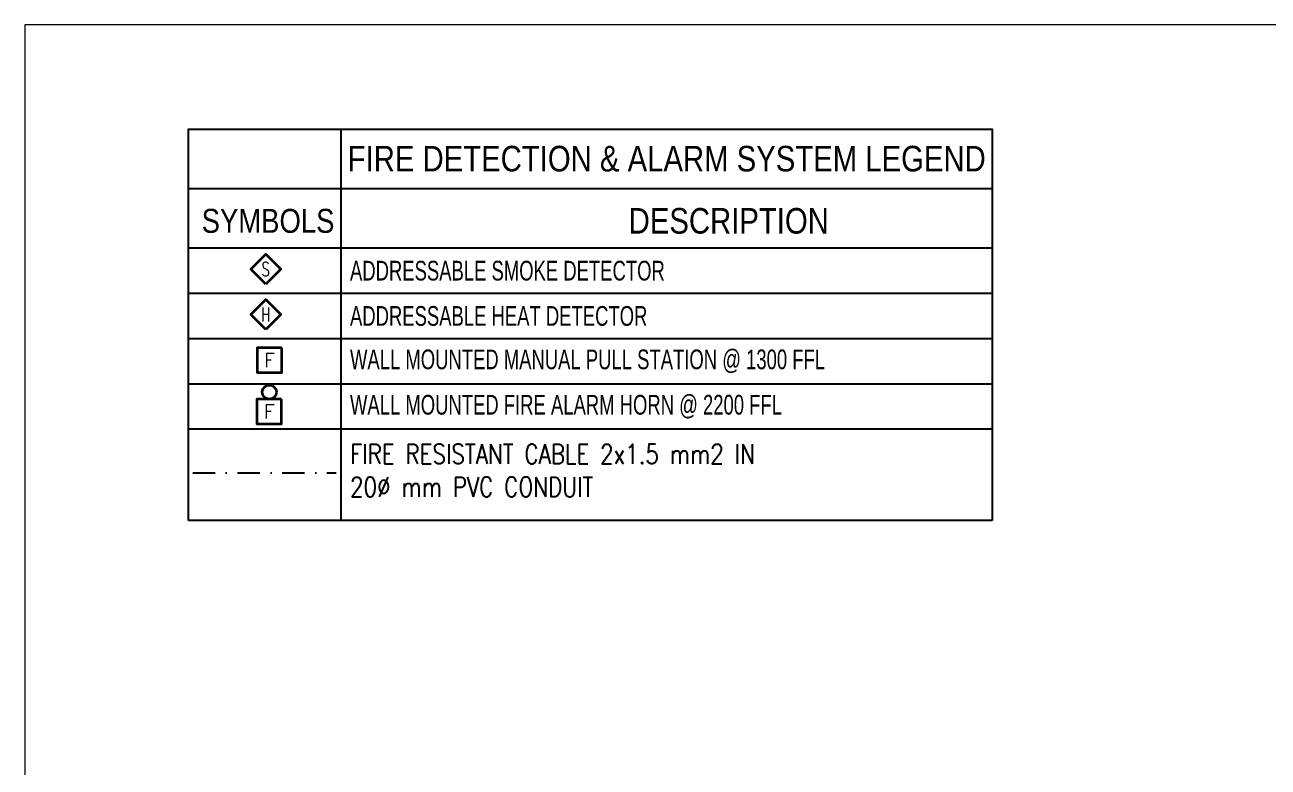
# Model space of a CAD drawing. Header units: inches. Extents: x -246178 to 57169, y -29325 to 19878.
# Drawn here: x -12418 to 5228, y 9338 to 19878 of the extents above; entities that cross this region are included whole.
import ezdxf
from ezdxf.enums import TextEntityAlignment as Align

# ---------------------------------------------------------------- set-up
doc = ezdxf.new("R2010")
doc.units = ezdxf.units.IN
doc.header["$LTSCALE"] = 25
doc.header["$MEASUREMENT"] = 0
doc.linetypes.add('DASHDOT', pattern=[25.4, 12.7, -6.35, 0, -6.35])
doc.layers.get('0').update_dxf_attribs({"color": 8})
for name, color, linetype, lineweight in [('00-Ground Floor$0$Frame', 252, 'Continuous', 9), ('E-LITE-CLNG-CNDT', 6, 'DASHDOT', 35), ('F-ALRM-CLNG @ 100', 33, 'Continuous', 35), ('F-ALRM-CLNG-CNDT', 51, 'DASHDOT', 25), ('F-ALRM-TEXT', 2, 'Continuous', 25), ('F-ALRM-WALL @ 100', 33, 'Continuous', 35)]:
    doc.layers.add(name, color=color, linetype=linetype, lineweight=lineweight)
doc.styles.add('14010200-E- Fire Alarm Symbols And Notes$0$AE7_Arial Narrow', font='ARIALN.TTF')
doc.styles.add('DC_Elc_Romans', font='elc_romans.shx', dxfattribs={"width": 0.7})
doc.styles.add('DC_Simplex', font='SIMPLEX.shx', dxfattribs={"width": 0.7})

# ---------------------------------------------------------------- blocks, each defined once
blk = doc.blocks.new('00-Ground Floor')
at = {"layer": '00-Ground Floor$0$Frame'}
for p, q in [((57169, 19878, 0), (-12418, 19878, 0)), ((-12418, 19878, 0), (-12418, -29325, 0))]:
    blk.add_line(p, q, dxfattribs=at)
blk = doc.blocks.new('A$C5CF53093')
blk.add_lwpolyline([(0, -212), (-212, 0), (0, 212), (212, 0)], close=True)
blk = doc.blocks.new('*U20')
at = {"xscale": 0.01, "yscale": 0.01, "zscale": 0.01}
blk.add_blockref('A$C5CF53093', (0.01, -0.01), dxfattribs=at)
at = {"color": 6, "style": 'DC_Simplex', "width": 0.7, "flags": 8}
blk.add_attdef('TYPE', text='', height=2, rotation=360, dxfattribs=at).set_placement((0, 0), align=Align.MIDDLE_CENTER)
blk = doc.blocks.new('*U21')
at = {"xscale": 0.01, "yscale": 0.01, "zscale": 0.01}
blk.add_blockref('A$C5CF53093', (0.01, -0.01), dxfattribs=at)
at = {"color": 6, "style": 'DC_Simplex', "width": 0.7, "flags": 8}
blk.add_attdef('TYPE', text='', height=2, rotation=360, dxfattribs=at).set_placement((0, 0), align=Align.MIDDLE_CENTER)
blk = doc.blocks.new('*U7')
blk.add_lwpolyline([(1.75, 3.5), (-1.75, 3.5), (-1.75, 0), (1.75, 0)], close=True)
blk.add_circle((0, 4.5), 1)
at = {"color": 6, "style": 'DC_Simplex'}
blk.add_text('F', height=2, dxfattribs=at).set_placement((0, 1.75), align=Align.MIDDLE_CENTER)
blk = doc.blocks.new('*U16')
blk.add_lwpolyline([(-1.75, -3.5), (1.75, -3.5), (1.75, 0), (-1.75, 0)], close=True)
at = {"color": 6, "style": 'DC_Simplex'}
blk.add_text('F', height=2, rotation=180, dxfattribs=at).set_placement((0, -1.75), align=Align.MIDDLE_CENTER)

msp = doc.modelspace()

# ---------------------------------------------------------------- linework, layer by layer
at = {"color": 251}
for p, q in [((-10094, 18398), (1311, 18398)), ((1311, 16708), (-10094, 16708)), ((1311, 16065), (-10094, 16065)), ((1311, 15421), (-10094, 15421)), ((1311, 14778), (-10094, 14778)), ((1311, 14135), (-10094, 14135)), ((1311, 14135), (-10094, 14135)), ((1311, 14135), (-10094, 14135)), ((1311, 14135), (-10094, 14135)), ((1311, 12840), (-10094, 12840))]:
    msp.add_line(p, q, dxfattribs=at)
at = {"color": 251, "linetype": 'Continuous'}
msp.add_line((-10094, 17553), (1311, 17553), dxfattribs=at)
at = {"color": 251}
for points in [[(-10094, 12840), (-10094, 18398), (1311, 18398), (1311, 12840)], [(-7927, 12840), (-7927, 18398)]]:
    msp.add_lwpolyline(points, dxfattribs=at)
at = {"layer": 'F-ALRM-CLNG-CNDT'}
msp.add_lwpolyline([(-10035, 13519), (-8000, 13519)], dxfattribs=at)

# ---------------------------------------------------------------- block references
at = {"layer": 'E-LITE-CLNG-CNDT'}
msp.add_blockref('00-Ground Floor', (0, 0), dxfattribs=at)
at = {"layer": 'F-ALRM-CLNG @ 100', "xscale": 100, "yscale": 100, "zscale": 100}
for name, p, values in [('*U21', (-9000, 16409), {'TYPE': 'S'}), ('*U20', (-9000, 15766), {'TYPE': 'H'})]:
    msp.add_blockref(name, p, dxfattribs=at).add_auto_attribs(values)
at = {"layer": 'F-ALRM-WALL @ 100', "xscale": 100, "yscale": 100, "zscale": 100, "rotation": 180}
msp.add_blockref('*U16', (-8946, 14941), dxfattribs=at)
at = {"layer": 'F-ALRM-WALL @ 100', "xscale": 100, "yscale": 100, "zscale": 100}
msp.add_blockref('*U7', (-8948, 14214), dxfattribs=at)

# ---------------------------------------------------------------- texts
at = {"layer": 'F-ALRM-TEXT'}
for s, insert, char_height, width, attachment_point, style in [('FIRE DETECTION & ALARM SYSTEM LEGEND', (-3308, 17976), 363, 9238.05, 5, '14010200-E- Fire Alarm Symbols And Notes$0$AE7_Arial Narrow'), ('SYMBOLS', (-8966, 17093), 340.3, 1660.58, 5, '14010200-E- Fire Alarm Symbols And Notes$0$AE7_Arial Narrow'), ('DESCRIPTION', (-2427, 17093), 363, 2341.93, 5, '14010200-E- Fire Alarm Symbols And Notes$0$AE7_Arial Narrow'), ('ADDRESSABLE SMOKE DETECTOR', (-7803, 16386), 279.81, 2.964e-321, 4, 'DC_Elc_Romans'), ('ADDRESSABLE HEAT DETECTOR ', (-7803, 15743), 279.81, 2.964e-321, 4, 'DC_Elc_Romans'), ('WALL MOUNTED MANUAL PULL STATION @ 1300 FFL', (-7803, 15100), 279.81, 2.964e-321, 4, 'DC_Elc_Romans'), ('WALL MOUNTED FIRE ALARM HORN @ 2200 FFL ', (-7803, 14456), 279.81, 2.964e-321, 4, 'DC_Elc_Romans'), ('{\\Fsimplex|c0;\\W0.8;FIRE RESISTANT CABLE 2x1.5 mm2 IN \\P\\pi-839.4375,l839.4375,t839.4375;20∅ mm PVC CONDUIT}', (-7803, 13551), 279.81, 12538.93, 4, 'DC_Elc_Romans')]:
    msp.add_mtext(s, dxfattribs=dict(at, insert=insert, char_height=char_height, width=width, attachment_point=attachment_point, style=style))

doc.saveas('drawing.dxf')
